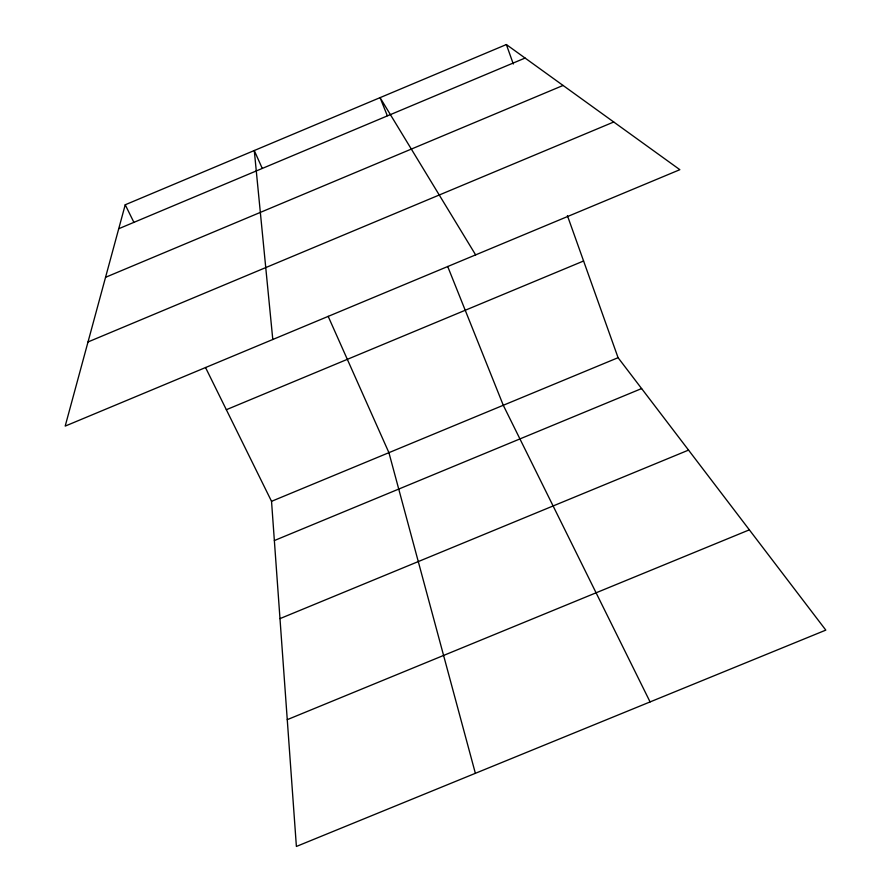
<?xml version="1.0" encoding="UTF-8"?>
<svg xmlns="http://www.w3.org/2000/svg" width="891" height="891" viewBox="0 0 891 891"><rect width="100%" height="100%" fill="white"/><g stroke="black" fill="none" stroke-linecap="round" stroke-linejoin="round"><path stroke-width="1.34" d="M125.23 204.774L65.188 426.098L679.855 169.691L506.366 44.55L125.23 204.774L133.806 222.16M118.737 228.731L525.089 58.049M105.561 277.301L563.079 85.458M88.02 341.955L613.743 122M226.336 409.715L583.583 260.996M271.532 501.321L618.076 357.692L825.812 630.115L296.391 846.45L271.532 501.321L205.509 367.482M274.361 540.547L641.62 388.565M279.986 618.621L688.543 450.1M287.258 719.661L749.353 529.844M475.638 254.882L380.067 97.642L387.295 115.685M650.085 701.919L503.281 405.271L447.683 266.454M262.177 168.243L254.28 150.523L272.791 339.493M328.155 316.316L388.921 452.673L475.371 773.321M506.366 44.55L513.305 63.996M567.411 215.644L618.076 357.692"/></g></svg>
